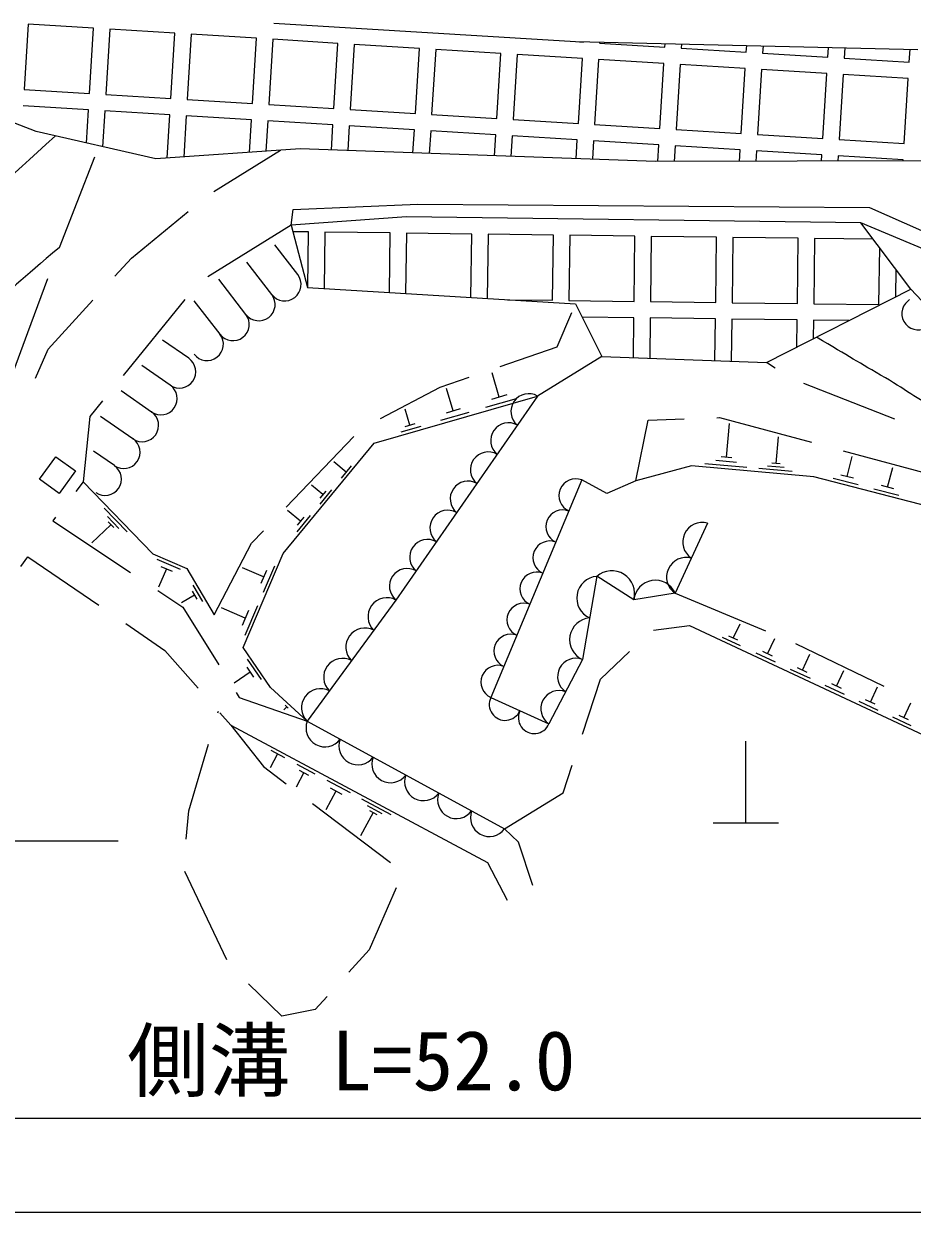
# Model space of a CAD drawing. Units: millimetres, scale not verified. Extents: x 40000 to 680000, y 20000 to 380000.
# Drawn here: x 237164 to 264372, y 205000 to 241408 of the extents above; entities that cross this region are included whole.
import ezdxf
from ezdxf.enums import TextEntityAlignment as Align

# ---------------------------------------------------------------- set-up
doc = ezdxf.new("R2010")
doc.units = ezdxf.units.MM
doc.header["$LTSCALE"] = 1000
for name, color, linetype, lineweight in [('M-BGD', 7, 'Continuous', 25), ('M-BMK-OTRS', 5, 'Continuous', 25), ('M-STR-HTXT', 7, 'Continuous', 13), ('M-TTL-BAND', 7, 'Continuous', 25)]:
    doc.layers.add(name, color=color, linetype=linetype, lineweight=lineweight)
doc.styles.add('ＭＳ ゴシック', font='')
doc.styles.get('ＭＳ ゴシック').set_extended_font_data('MS Gothic')

msp = doc.modelspace()

# ---------------------------------------------------------------- linework, layer by layer
at = {"layer": 'M-BGD'}
for p, q in [((237302, 241394), (237179, 239398)), ((239298, 241271), (237302, 241394)), ((244819, 241431), (254064, 240861)), ((239175, 239274), (239298, 241271)), ((239797, 241240), (239674, 239244)), ((241794, 241117), (239797, 241240)), ((241671, 239121), (241794, 241117)), ((242293, 241086), (242170, 239090)), ((244289, 240963), (242293, 241086)), ((244166, 238967), (244289, 240963)), ((244788, 240932), (244665, 238936)), ((246784, 240809), (244788, 240932)), ((246661, 238813), (246784, 240809)), ((247283, 240778), (247160, 238782)), ((249279, 240655), (247283, 240778)), ((254064, 240861), (264543, 240620)), ((254064, 240861), (254301, 240847)), ((254301, 240847), (254301, 240856)), ((254802, 240844), (254800, 240816)), ((254800, 240816), (256796, 240693)), ((256796, 240693), (256802, 240798)), ((257303, 240787), (257295, 240662)), ((257295, 240662), (259291, 240539)), ((259291, 240539), (259304, 240741)), ((259804, 240729), (259790, 240508)), ((261787, 240385), (261805, 240683)), ((262305, 240672), (262286, 240355)), ((249156, 238659), (249279, 240655)), ((249778, 240625), (249655, 238628)), ((251775, 240502), (249778, 240625)), ((251652, 238505), (251775, 240502)), ((252274, 240471), (252151, 238475)), ((254270, 240348), (252274, 240471)), ((254147, 238352), (254270, 240348)), ((254769, 240317), (254646, 238321)), ((256765, 240194), (254769, 240317)), ((259790, 240508), (261787, 240385)), ((262286, 240355), (264282, 240232)), ((264282, 240232), (264306, 240626)), ((256642, 238198), (256765, 240194)), ((257264, 240163), (257141, 238167)), ((259260, 240040), (257264, 240163)), ((259137, 238044), (259260, 240040)), ((259760, 240009), (259636, 238013)), ((261756, 239886), (259760, 240009)), ((261633, 237890), (261756, 239886)), ((262255, 239856), (262132, 237859)), ((264251, 239732), (262255, 239856)), ((264128, 237736), (264251, 239732)), ((237179, 239398), (239175, 239274)), ((239674, 239244), (241671, 239121)), ((239145, 238775), (237148, 238898)), ((242170, 239090), (244166, 238967)), ((244665, 238936), (246661, 238813)), ((239082, 237755), (239145, 238775)), ((239644, 238745), (239576, 237642)), ((241640, 238622), (239644, 238745)), ((241558, 237291), (241640, 238622)), ((242139, 238591), (242061, 237326)), ((244135, 238468), (242139, 238591)), ((247160, 238782), (249156, 238659)), ((249655, 238628), (251652, 238505)), ((244073, 237466), (244135, 238468)), ((244634, 238437), (244576, 237501)), ((246630, 238314), (244634, 238437)), ((246583, 237540), (246630, 238314)), ((247129, 238283), (247083, 237522)), ((249126, 238160), (247129, 238283)), ((249082, 237452), (249126, 238160)), ((249625, 238129), (249582, 237434)), ((251621, 238006), (249625, 238129)), ((252151, 238475), (254147, 238352)), ((254646, 238321), (256642, 238198)), ((257141, 238167), (259137, 238044)), ((251581, 237363), (251621, 238006)), ((252120, 237976), (252081, 237345)), ((254116, 237852), (252120, 237976)), ((254080, 237274), (254116, 237852)), ((254615, 237822), (254580, 237257)), ((256611, 237699), (254615, 237822)), ((259636, 238013), (261633, 237890)), ((262132, 237859), (264128, 237736)), ((242989, 236267), (245030, 237533)), ((256580, 237188), (256611, 237699)), ((257110, 237668), (257081, 237189)), ((259107, 237545), (257110, 237668)), ((259085, 237193), (259107, 237545)), ((259606, 237514), (259586, 237194)), ((261602, 237391), (259606, 237514)), ((261590, 237198), (261602, 237391)), ((238255, 234559), (239343, 237335)), ((262101, 237360), (262091, 237199)), ((264097, 237237), (262101, 237360)), ((264095, 237203), (264097, 237237)), ((240458, 234225), (242195, 235662)), ((245350, 235235), (245412, 235715)), ((245412, 235715), (249229, 235879)), ((249229, 235879), (263064, 235775)), ((263064, 235775), (267328, 233891)), ((245350, 235235), (242797, 233660)), ((248889, 235494), (245350, 235235)), ((245350, 235235), (245857, 233327)), ((262795, 235313), (248889, 235494)), ((264325, 233281), (262795, 235313)), ((266727, 233656), (262795, 235313)), ((245883, 235033), (245402, 235039)), ((245860, 233327), (245883, 235033)), ((246383, 235026), (246360, 233296)), ((248382, 235000), (246383, 235026)), ((248359, 233174), (248382, 235000)), ((248882, 234994), (248858, 233144)), ((250882, 234968), (248882, 234994)), ((250857, 233022), (250882, 234968)), ((251382, 234961), (251357, 232991)), ((253382, 234935), (251382, 234961)), ((253356, 232936), (253382, 234935)), ((253882, 234929), (253856, 232929)), ((255882, 234903), (253882, 234929)), ((255856, 232903), (255882, 234903)), ((256382, 234896), (256356, 232897)), ((258382, 234870), (256382, 234896)), ((258356, 232871), (258382, 234870)), ((258882, 234864), (258855, 232864)), ((260881, 234838), (258882, 234864)), ((260855, 232838), (260881, 234838)), ((238248, 234541), (238255, 234559)), ((245552, 233723), (244851, 234635)), ((261381, 234831), (261355, 232831)), ((263176, 234808), (261381, 234831)), ((263355, 232805), (263378, 234540)), ((239954, 233675), (240458, 234225)), ((244759, 233114), (243996, 234108)), ((263869, 233887), (263858, 233043)), ((237286, 231949), (237900, 233604)), ((243966, 232505), (243140, 233580)), ((245857, 233327), (254058, 232826)), ((259913, 231031), (264325, 233281)), ((264325, 233281), (266383, 231098)), ((237907, 231439), (239279, 232938)), ((242099, 232960), (240207, 230632)), ((243173, 231896), (242383, 232923)), ((251975, 232954), (253356, 232936)), ((253856, 232929), (255856, 232903)), ((254058, 232826), (254870, 231213)), ((256356, 232897), (258356, 232871)), ((258855, 232864), (260855, 232838)), ((261355, 232831), (263355, 232805)), ((264234, 232911), (264288, 232957)), ((253497, 231509), (253948, 232568)), ((255849, 232403), (254261, 232424)), ((255833, 231179), (255849, 232403)), ((256349, 232397), (256333, 231160)), ((258349, 232371), (256349, 232397)), ((258332, 231088), (258349, 232371)), ((258849, 232364), (258832, 231070)), ((260849, 232338), (258849, 232364)), ((260838, 231503), (260849, 232338)), ((261349, 232332), (261341, 231759)), ((262435, 232317), (261349, 232332)), ((236858, 230791), (237286, 231949)), ((242215, 231160), (241410, 231717)), ((237518, 230552), (237907, 231439)), ((251749, 230906), (253497, 231509)), ((254870, 231213), (252899, 230003)), ((254870, 231213), (259913, 231031)), ((241646, 230338), (240778, 230939)), ((260175, 230862), (259913, 231031)), ((249919, 230275), (250804, 230580)), ((251720, 229969), (251505, 230716)), ((241077, 229515), (240145, 230160)), ((248090, 229318), (249919, 230275)), ((250311, 229546), (250112, 230236)), ((263844, 229294), (261053, 230393)), ((239576, 229856), (239186, 229376)), ((247890, 228556), (252899, 230003)), ((252241, 229917), (251308, 229648)), ((251954, 230037), (251487, 229902)), ((239186, 229376), (238983, 227376)), ((240508, 228693), (239512, 229382)), ((248983, 229109), (248841, 229600)), ((250791, 229498), (249930, 229250)), ((250526, 229609), (250095, 229484)), ((249326, 229075), (248712, 228898)), ((249137, 229153), (248830, 229065)), ((255909, 227407), (256282, 229264)), ((256282, 229264), (257387, 229304)), ((258386, 229341), (258468, 229344)), ((258468, 229344), (261287, 228589)), ((258686, 228129), (258779, 229159)), ((245197, 226599), (247269, 228769)), ((260202, 227940), (260275, 228758)), ((239939, 227871), (239298, 228314)), ((245111, 225179), (247890, 228556)), ((262253, 228330), (265151, 227553)), ((247036, 227676), (246659, 227986)), ((259307, 227814), (258020, 227930)), ((258996, 227972), (258353, 228029)), ((258847, 228115), (258525, 228144)), ((260330, 227928), (260074, 227951)), ((262376, 227534), (262536, 228151)), ((247191, 227864), (246881, 227487)), ((257614, 227866), (255909, 227407)), ((261355, 227530), (257614, 227866)), ((260695, 227689), (259672, 227781)), ((260448, 227815), (259937, 227860)), ((262569, 227484), (262183, 227583)), ((263620, 227210), (263777, 227818)), ((238983, 227376), (238755, 227083)), ((238983, 227376), (241112, 225168)), ((246322, 226984), (245975, 227269)), ((265755, 226392), (261355, 227530)), ((262722, 227280), (261950, 227479)), ((263810, 227161), (263430, 227259)), ((246587, 227129), (246230, 226696)), ((246411, 227092), (246233, 226876)), ((263961, 226959), (263200, 227156)), ((239625, 226565), (240325, 225840)), ((245635, 226174), (245239, 226500)), ((238140, 226294), (238052, 226182)), ((238052, 226182), (240431, 224599)), ((239728, 226314), (240078, 225951)), ((239743, 226153), (239918, 225972)), ((245937, 226340), (245531, 225846)), ((245737, 226298), (245533, 226051)), ((239830, 226063), (239249, 225503)), ((244141, 225494), (244506, 225876)), ((242999, 223302), (244141, 225494)), ((237075, 224782), (237286, 225083)), ((237286, 225083), (239459, 223596)), ((241112, 225168), (242158, 224721)), ((243883, 222302), (245111, 225179)), ((241241, 225004), (241950, 224701)), ((241535, 224711), (241293, 224144)), ((241358, 224787), (241712, 224635)), ((242158, 224721), (242999, 223302)), ((244505, 224462), (243859, 224738)), ((244592, 224664), (244419, 224260)), ((244839, 224796), (244494, 223989)), ((241264, 224045), (242034, 223533)), ((242319, 224026), (242466, 223778)), ((242345, 224209), (242639, 223712)), ((257110, 223962), (259879, 222808)), ((242393, 223902), (241996, 223666)), ((244319, 223578), (243932, 222673)), ((242034, 223533), (243133, 221773)), ((243945, 223203), (243220, 223512)), ((244041, 223429), (243848, 222976)), ((240284, 223031), (241485, 222209)), ((256451, 222831), (257551, 222970)), ((257551, 222970), (266282, 218882)), ((258893, 222586), (259099, 223025)), ((259116, 222347), (258567, 222604)), ((259030, 222521), (258756, 222650)), ((259944, 222104), (260167, 222580)), ((241485, 222209), (242507, 221051)), ((244721, 221078), (243883, 222302)), ((254822, 221328), (255711, 222177)), ((260185, 221847), (259592, 222125)), ((260093, 222035), (259796, 222174)), ((260800, 222420), (263501, 221113)), ((261008, 221610), (261236, 222098)), ((244008, 221942), (244430, 221325)), ((244096, 221549), (243602, 221211)), ((243990, 221703), (244201, 221395)), ((261256, 221346), (260646, 221631)), ((261160, 221539), (260855, 221682)), ((262056, 221116), (262279, 221593)), ((245845, 220042), (244721, 221078)), ((254270, 219645), (254822, 221328)), ((262298, 220857), (261702, 221137)), ((262205, 221047), (261907, 221186)), ((263090, 220629), (263309, 221095)), ((243663, 220925), (243763, 220766)), ((243763, 220766), (245845, 220042)), ((263327, 220375), (262744, 220649)), ((263236, 220560), (262945, 220697)), ((243107, 220295), (243124, 220353)), ((243169, 220301), (243508, 219918)), ((245215, 220486), (245125, 220389)), ((245166, 220531), (245263, 220441)), ((264112, 220147), (264326, 220603)), ((243508, 219918), (244501, 218653)), ((243508, 219918), (251362, 215718)), ((264344, 219899), (263774, 220166)), ((264255, 220080), (263970, 220214)), ((242221, 217293), (242824, 219336)), ((259278, 216931), (259278, 219431)), ((244936, 219041), (244711, 218618)), ((244725, 219154), (245148, 218928)), ((244501, 218653), (245203, 218122)), ((245740, 218467), (245501, 218021)), ((245521, 218728), (246079, 218430)), ((245601, 218542), (245880, 218393)), ((253680, 217845), (253959, 218695)), ((246441, 218236), (247156, 217854)), ((246722, 217902), (246416, 217330)), ((246544, 217997), (246901, 217806)), ((251886, 216743), (253680, 217845)), ((246001, 217519), (248395, 215711)), ((247507, 217666), (248403, 217187)), ((247683, 217457), (248131, 217217)), ((242139, 216427), (242221, 217293)), ((247859, 217247), (247475, 216530)), ((247747, 217307), (247971, 217187)), ((252318, 216336), (251886, 216743)), ((258278, 216931), (260278, 216931)), ((252755, 215012), (252318, 216336)), ((251362, 215718), (251966, 214557)), ((243383, 212729), (242099, 215440)), ((248563, 214942), (247743, 213038)), ((247743, 213038), (247121, 212350)), ((245062, 211008), (244050, 211996)), ((246450, 211608), (246086, 211206)), ((246086, 211206), (245062, 211008))]:
    msp.add_line(p, q, dxfattribs=at)
for points in [[(252899, 230003), (248560, 223755), (245845, 220042), (251886, 216743)], [(255909, 227407), (255015, 227022), (254251, 227435), (251466, 220770), (253247, 219959)], [(258102, 226111), (257110, 223962), (255848, 223759), (254709, 224481), (254276, 221932), (253247, 219959)]]:
    msp.add_lwpolyline(points, dxfattribs=at)
msp.add_lwpolyline([(237648, 227453), (238147, 228143), (238747, 227709), (238247, 227019)], close=True, dxfattribs=at)
for centre, radius, start, end in [((245155, 233419), 500, 217.5331, 37.5331), ((244362, 232809), 500, 217.5331, 37.5331), ((264556, 232529), 500, 130.1122, 310.1122), ((243569, 232200), 500, 217.5331, 37.5331), ((242776, 231591), 500, 217.5331, 37.5331), ((241931, 230749), 500, 235.3179, 55.3179), ((241362, 229926), 500, 235.3179, 55.3179), ((252627, 229531), 545, 59.985, 230.4629), ((240793, 229104), 500, 235.3179, 55.3179), ((252007, 228639), 545, 59.985, 230.4629), ((240224, 228282), 500, 235.3179, 55.3179), ((251387, 227746), 545, 59.985, 230.4629), ((239655, 227459), 500, 235.3179, 55.3179), ((250767, 226853), 545, 59.985, 230.4629), ((254067, 226952), 516, 69.1205, 245.5216), ((250147, 225961), 545, 59.985, 230.4629), ((253669, 226000), 516, 69.1205, 245.5216), ((257945, 225532), 600, 74.825, 235.6102), ((249527, 225068), 545, 59.985, 230.4629), ((253271, 225048), 516, 69.1205, 245.5216), ((257449, 224458), 600, 74.825, 235.6102), ((248908, 224175), 545, 59.985, 230.4629), ((255169, 223947), 704, 344.5197, 130.7722), ((252874, 224096), 516, 69.1205, 245.5216), ((254766, 223815), 668, 94.9014, 245.8102), ((256504, 223704), 658, 23.0659, 175.2252), ((248286, 223243), 581, 61.8079, 225.8294), ((252476, 223144), 516, 69.1205, 245.5216), ((254549, 222541), 668, 94.9014, 245.8102), ((247607, 222315), 581, 61.8079, 225.8294), ((252078, 222192), 516, 69.1205, 245.5216), ((246928, 221386), 581, 61.8079, 225.8294), ((251680, 221239), 516, 69.1205, 245.5216), ((254071, 221411), 559, 68.5598, 236.3826), ((246249, 220458), 581, 61.8079, 225.8294), ((251907, 220557), 489, 154.2935, 336.7819), ((253557, 220425), 559, 68.5598, 236.3826), ((252798, 220152), 489, 154.2935, 336.7819), ((246386, 219836), 579, 159.2136, 323.5258), ((247393, 219286), 579, 159.2136, 323.5258), ((248400, 218737), 579, 159.2136, 323.5258), ((249407, 218187), 579, 159.2136, 323.5258), ((250414, 217637), 579, 159.2136, 323.5258), ((251421, 217088), 579, 159.2136, 323.5258)]:
    msp.add_arc(centre, radius, start, end, dxfattribs=at)
for points, knots in [([(231924, 222982), (231158, 224018), (230853, 224402), (230431, 225444), (230059, 226365), (229772, 226911), (229790, 227904), (229809, 229058), (230207, 229692), (230803, 230681), (231300, 231507), (231893, 231717), (232566, 232407), (233475, 233338), (233926, 233916), (234834, 234848), (236073, 236119), (236526, 236512), (238131, 237974)], [0, 0, 0, 0, 1, 1, 1, 2, 2, 2, 3, 3, 3, 4, 4, 4, 5, 5, 5, 6, 6, 6, 6]), ([(238255, 234559), (237078, 233560), (236746, 233269), (235833, 232383), (234774, 231355), (234028, 230878), (233254, 229621), (232756, 228812), (232665, 228250), (232459, 227323), (232309, 226649), (232226, 226239), (232345, 225559), (232456, 224927), (232669, 224604), (232983, 224043), (233469, 223173), (233833, 222739), (234450, 221957), (235037, 221212), (235265, 220965), (236047, 220128)], [0, 0, 0, 0, 1, 1, 1, 2, 2, 2, 3, 3, 3, 4, 4, 4, 5, 5, 5, 6, 6, 6, 7, 7, 7, 7]), ([(266736, 229165), (266094, 229285), (265871, 229346), (265343, 229544), (264589, 229825), (264249, 230159), (263553, 230561), (262723, 231041), (262461, 231199), (261439, 231809)], [0, 0, 0, 0, 1, 1, 1, 2, 2, 2, 3, 3, 3, 3])]:
    msp.add_open_spline(points, degree=3, knots=knots, dxfattribs=at)
at = {"layer": 'M-BMK-OTRS'}
for p, q in [((237547, 238108), (233809, 239561)), ((241206, 237267), (237547, 238108)), ((245623, 237574), (241206, 237267)), ((256514, 237188), (245623, 237574)), ((266021, 237207), (256514, 237188))]:
    msp.add_line(p, q, dxfattribs=at)
at = {"layer": 'M-STR-HTXT'}
for p, q in [((212347, 216379), (240054, 216379)), ((217832, 207884), (276557, 207884))]:
    msp.add_line(p, q, dxfattribs=at)
at = {"layer": 'M-TTL-BAND'}
msp.add_line((40000, 205000), (579000, 205000), dxfattribs=at)

# ---------------------------------------------------------------- texts
at = {"layer": 'M-STR-HTXT', "style": 'ＭＳ ゴシック'}
msp.add_text('側溝 L=52.0', height=1833, dxfattribs=at).set_placement((247195, 208184), align=Align.BOTTOM_CENTER)

doc.saveas('drawing.dxf')
